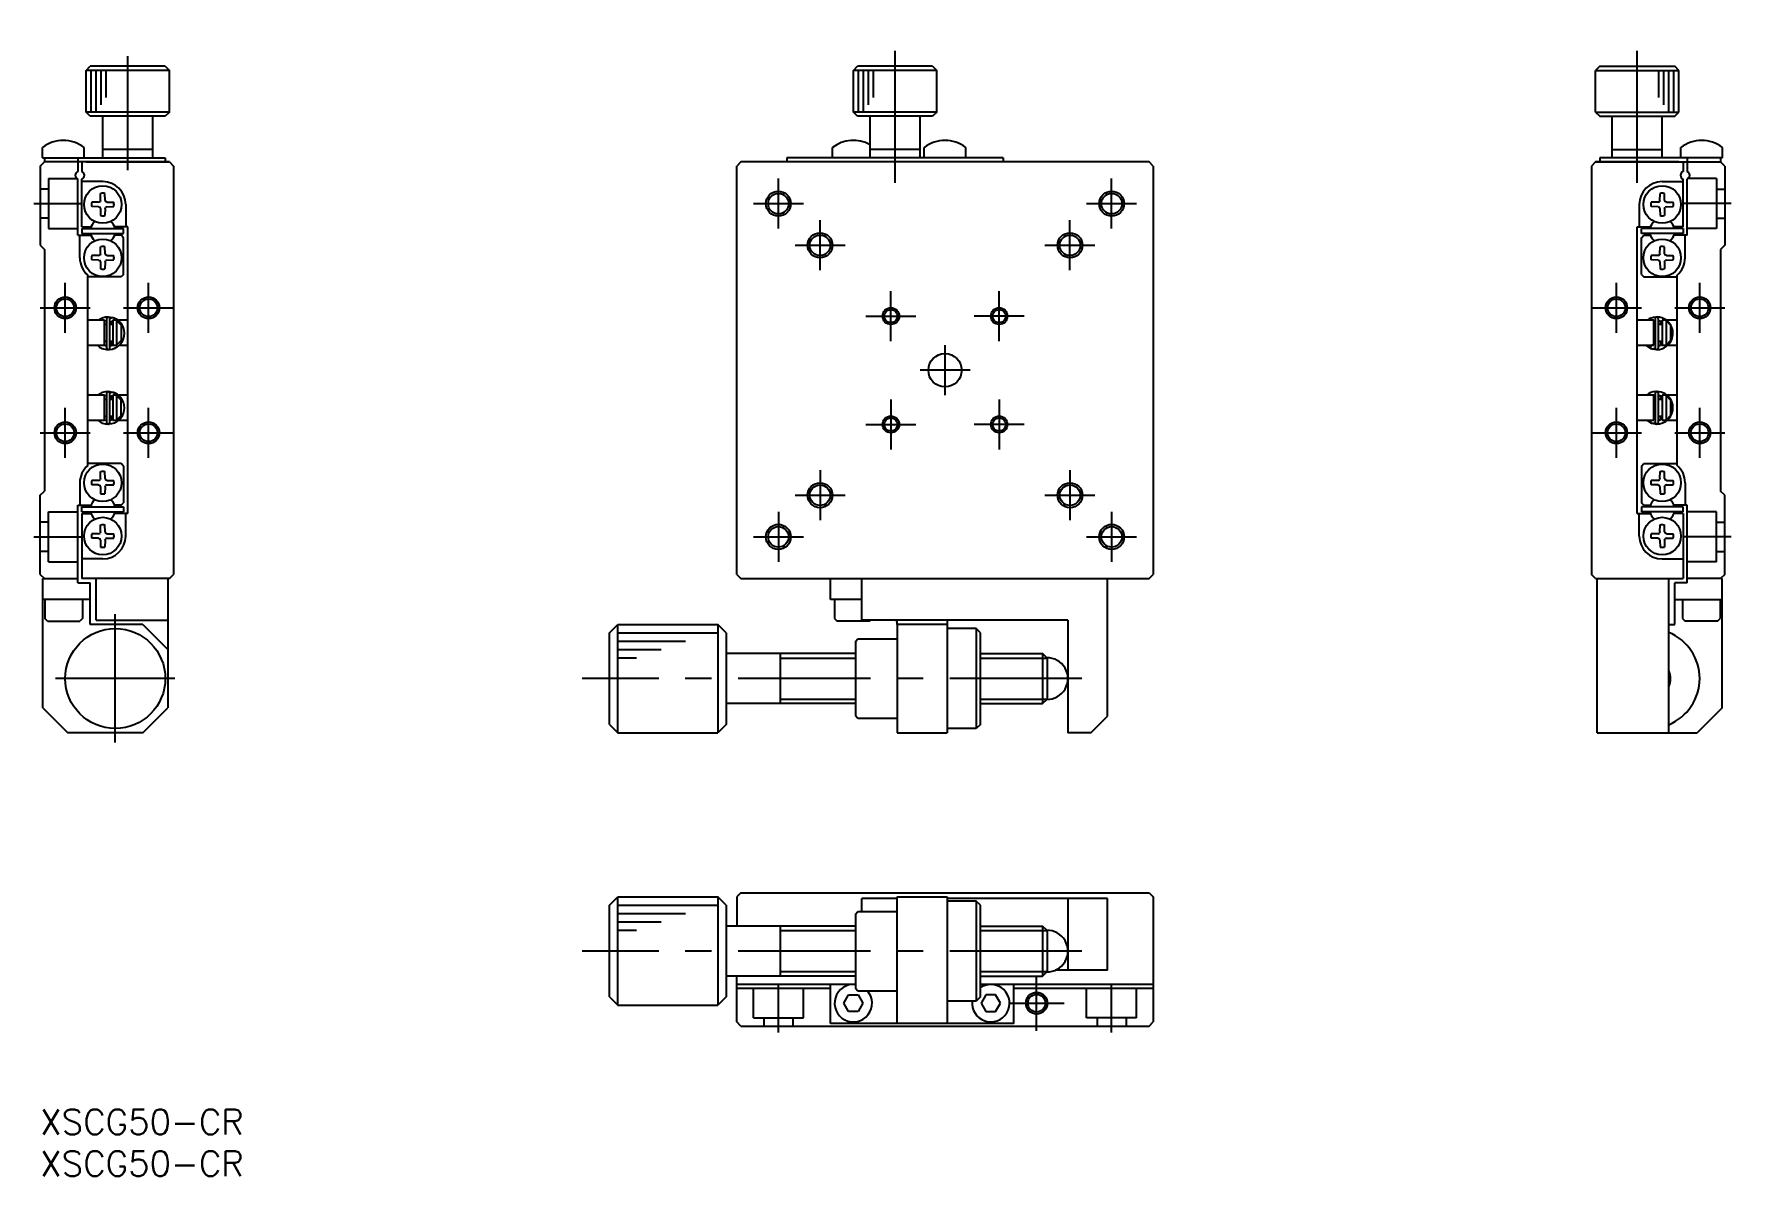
# Model space of a CAD drawing. Extents: x -1 to 203, y -8 to 251.
# Drawn here: x -0.8 to 202.9, y -8 to 129.1 of the extents above; entities that cross this region are included whole.
import ezdxf

# ---------------------------------------------------------------- set-up
doc = ezdxf.new("R2010")
doc.units = 0
doc.header["$LTSCALE"] = 0.5
doc.linetypes.add('CENTER', pattern=[50.8, 31.75, -6.35, 6.35, -6.35])
doc.linetypes.add('DASHED', pattern=[19.05, 12.7, -6.35])
for name, color, linetype in [('MSM_CENTER', 1, 'CENTER'), ('MSM_CONTINUOUS', 7, 'CONTINUOUS'), ('MSM_DASHED', 4, 'DASHED'), ('MSM_NARROW', 5, 'CONTINUOUS'), ('MSM_PART_NUMBER', 7, 'CONTINUOUS')]:
    doc.layers.add(name, color=color, linetype=linetype)
doc.styles.get("Standard").update_dxf_attribs({"font": 'txt.shx', "height": 3, "bigfont": 'bigfont.shx'})

# ---------------------------------------------------------------- blocks, each defined once
blk = doc.blocks.new('*U2')
at = {"layer": 'MSM_PART_NUMBER'}
blk.add_text('XSCG50-CR', height=3, dxfattribs=at).set_placement((0, -3))
blk = doc.blocks.new('*U3')
at = {"layer": 'MSM_PART_NUMBER'}
blk.add_text('XSCG50-CR', height=3, dxfattribs=at).set_placement((0, -8))

msp = doc.modelspace()

# ---------------------------------------------------------------- linework, layer by layer
at = {"layer": 'MSM_CENTER'}
for p, q in [((102.59, 111.2), (102.59, 129.09)), ((191.67, 111.2), (191.67, 129.09)), ((10.5, 112.75), (10.5, 126.44)), ((88.59, 105.72), (88.59, 111.72)), ((128.59, 105.72), (128.59, 111.72)), ((-0.76, 108.72), (4.98, 108.72)), ((85.59, 108.72), (91.59, 108.72)), ((125.59, 108.72), (131.59, 108.72)), ((202.94, 108.72), (197.19, 108.72)), ((93.59, 100.72), (93.59, 106.72)), ((123.59, 100.72), (123.59, 106.72)), ((90.59, 103.72), (96.59, 103.72)), ((120.59, 103.72), (126.59, 103.72)), ((3, 93.22), (3, 99.22)), ((13, 93.22), (13, 99.22)), ((102.09, 92.22), (102.09, 98.22)), ((115.09, 92.22), (115.09, 98.22)), ((189.17, 93.22), (189.17, 99.22)), ((199.17, 93.22), (199.17, 99.22)), ((0, 96.22), (6, 96.22)), ((10, 96.22), (16, 96.22)), ((186.17, 96.22), (192.17, 96.22)), ((196.17, 96.22), (202.17, 96.22)), ((99.09, 95.22), (105.09, 95.22)), ((118.09, 95.22), (112.09, 95.22)), ((108.59, 85.72), (108.59, 91.72)), ((111.59, 88.72), (105.59, 88.72)), ((3, 78.22), (3, 84.22)), ((13, 78.22), (13, 84.22)), ((102.09, 85.22), (102.09, 79.22)), ((115.09, 85.22), (115.09, 79.22)), ((189.17, 78.22), (189.17, 84.22)), ((199.17, 78.22), (199.17, 84.22)), ((99.09, 82.22), (105.09, 82.22)), ((118.09, 82.22), (112.09, 82.22)), ((0, 81.22), (6, 81.22)), ((10, 81.22), (16, 81.22)), ((186.17, 81.22), (192.17, 81.22)), ((196.17, 81.22), (202.17, 81.22)), ((93.59, 76.72), (93.59, 70.72)), ((123.59, 76.72), (123.59, 70.72)), ((90.59, 73.72), (96.59, 73.72)), ((120.59, 73.72), (126.59, 73.72)), ((88.59, 71.72), (88.59, 65.72)), ((128.59, 71.72), (128.59, 65.72)), ((-0.76, 68.72), (4.98, 68.72)), ((85.59, 68.72), (91.59, 68.72)), ((125.59, 68.72), (131.59, 68.72)), ((202.94, 68.72), (197.19, 68.72)), ((9, 44.03), (9, 59.45)), ((16.14, 51.72), (1.82, 51.72)), ((125.03, 51.72), (65.03, 51.72)), ((125.03, 19), (65.03, 19)), ((88.59, 9.24), (88.59, 14.98)), ((119.59, 9.45), (119.59, 16.05)), ((128.59, 9.24), (128.59, 14.98)), ((116.29, 12.75), (122.89, 12.75))]:
    msp.add_line(p, q, dxfattribs=at)
at = {"layer": 'MSM_CONTINUOUS'}
for p, q in [((5.5, 124.72), (6, 125.22)), ((15.5, 124.72), (5.5, 124.72)), ((5.5, 119.72), (5.5, 124.72)), ((15, 125.22), (6, 125.22)), ((15, 125.22), (15.5, 124.72)), ((15.5, 119.72), (15.5, 124.72)), ((97.59, 124.72), (98.09, 125.22)), ((107.59, 124.72), (97.59, 124.72)), ((97.59, 119.72), (97.59, 124.72)), ((107.09, 125.22), (98.09, 125.22)), ((107.09, 125.22), (107.59, 124.72)), ((107.59, 119.72), (107.59, 124.72)), ((187.17, 125.22), (186.67, 124.72)), ((186.67, 124.72), (196.67, 124.72)), ((186.67, 119.72), (186.67, 124.72)), ((187.17, 125.22), (196.17, 125.22)), ((196.67, 124.72), (196.17, 125.22)), ((196.67, 119.72), (196.67, 124.72)), ((15.5, 119.72), (5.5, 119.72)), ((6, 119.22), (5.5, 119.72)), ((15, 119.22), (6, 119.22)), ((7.5, 114.22), (7.5, 119.22)), ((13.5, 114.22), (13.5, 119.22)), ((15.5, 119.72), (15, 119.22)), ((107.59, 119.72), (97.59, 119.72)), ((98.09, 119.22), (97.59, 119.72)), ((107.09, 119.22), (98.09, 119.22)), ((99.59, 114.22), (99.59, 119.22)), ((105.59, 114.22), (105.59, 119.22)), ((107.59, 119.72), (107.09, 119.22)), ((186.67, 119.72), (196.67, 119.72)), ((186.67, 119.72), (187.17, 119.22)), ((187.17, 119.22), (196.17, 119.22)), ((188.67, 114.22), (188.67, 119.22)), ((194.67, 114.22), (194.67, 119.22)), ((196.17, 119.22), (196.67, 119.72)), ((0.25, 114.22), (0.25, 115.45)), ((0.25, 114.22), (15, 114.22)), ((0.5, 114.22), (0.5, 113.72)), ((4.5, 114.22), (4.5, 112.58)), ((5.25, 114.22), (5.25, 115.45)), ((13.5, 115.22), (7.5, 115.22)), ((15, 114.22), (15, 113.72)), ((115.59, 114.22), (89.59, 114.22)), ((89.59, 114.22), (89.59, 113.72)), ((95.09, 114.22), (95.09, 115.45)), ((105.59, 115.22), (99.59, 115.22)), ((106.09, 114.22), (106.09, 115.45)), ((111.09, 114.22), (111.09, 115.45)), ((115.59, 114.22), (115.59, 113.72)), ((201.92, 114.22), (187.17, 114.22)), ((187.17, 114.22), (187.17, 113.72)), ((188.67, 115.22), (194.67, 115.22)), ((196.92, 114.22), (196.92, 115.45)), ((197.67, 114.22), (197.67, 112.58)), ((201.67, 114.22), (201.67, 113.72)), ((201.92, 114.22), (201.92, 115.45)), ((0, 113.22), (0.5, 113.72)), ((0, 113.22), (0, 103.72)), ((4.5, 113.72), (0.5, 113.72)), ((15.5, 113.72), (4.5, 113.72)), ((5, 113.72), (5, 112.58)), ((5.5, 113.72), (15.5, 113.72)), ((15.5, 113.72), (16, 113.22)), ((16, 113.22), (16, 64.22)), ((84.09, 113.72), (83.59, 113.22)), ((83.59, 64.22), (83.59, 113.22)), ((133.09, 113.72), (84.09, 113.72)), ((133.59, 113.22), (133.09, 113.72)), ((133.59, 113.22), (133.59, 64.22)), ((186.67, 113.72), (186.17, 113.22)), ((186.17, 113.22), (186.17, 64.22)), ((186.67, 113.72), (197.67, 113.72)), ((196.67, 113.72), (186.67, 113.72)), ((197.17, 113.72), (197.17, 112.58)), ((197.67, 113.72), (201.67, 113.72)), ((202.17, 113.22), (201.67, 113.72)), ((202.17, 113.22), (202.17, 103.72)), ((4.5, 104.92), (4.5, 111.66)), ((5, 105.92), (5, 111.66)), ((7.5, 111.37), (5, 111.37)), ((194.67, 111.37), (197.17, 111.37)), ((197.17, 105.92), (197.17, 111.66)), ((197.67, 104.92), (197.67, 111.66)), ((7, 108.9), (6.18, 108.88)), ((7, 108.35), (6.18, 108.36)), ((7, 108.9), (7.17, 108.97)), ((7, 108.35), (7.17, 108.28)), ((7.23, 109.11), (7.17, 108.97)), ((7.23, 108.14), (7.17, 108.28)), ((7.23, 109.11), (7.24, 109.95)), ((7.23, 108.14), (7.24, 107.3)), ((7.77, 109.11), (7.76, 109.95)), ((7.77, 108.14), (7.76, 107.3)), ((7.77, 109.11), (7.83, 108.97)), ((7.77, 108.14), (7.83, 108.28)), ((8, 108.9), (7.83, 108.97)), ((8, 108.35), (7.83, 108.28)), ((8, 108.9), (8.82, 108.88)), ((8, 108.35), (8.82, 108.36)), ((10.25, 108.62), (10.25, 105.92)), ((191.92, 108.62), (191.92, 105.92)), ((194.18, 108.9), (193.35, 108.88)), ((194.18, 108.35), (193.35, 108.36)), ((194.18, 108.9), (194.34, 108.97)), ((194.18, 108.35), (194.34, 108.28)), ((194.4, 109.11), (194.34, 108.97)), ((194.4, 108.14), (194.34, 108.28)), ((194.4, 109.11), (194.41, 109.95)), ((194.4, 108.14), (194.41, 107.3)), ((194.95, 109.11), (194.93, 109.95)), ((194.95, 108.14), (194.93, 107.3)), ((194.95, 109.11), (195.01, 108.97)), ((194.95, 108.14), (195.01, 108.28)), ((195.17, 108.9), (195.01, 108.97)), ((195.17, 108.35), (195.01, 108.28)), ((195.17, 108.9), (196, 108.88)), ((195.17, 108.35), (196, 108.36)), ((5, 105.92), (6.09, 105.92)), ((10.5, 105.92), (8.91, 105.92)), ((10.5, 71.52), (10.5, 105.92)), ((191.67, 71.52), (191.67, 105.92)), ((191.67, 105.92), (193.26, 105.92)), ((197.17, 105.92), (196.09, 105.92)), ((4.5, 104.92), (6.09, 104.92)), ((4.75, 102.22), (4.75, 104.92)), ((5, 105.72), (10, 105.72)), ((5, 105.72), (5, 105.12)), ((5, 105.12), (10, 105.12)), ((9.7, 104.92), (8.91, 104.92)), ((10, 104.62), (9.7, 104.92)), ((10, 105.12), (10, 105.72)), ((10, 100.22), (10, 104.62)), ((197.17, 105.72), (192.17, 105.72)), ((192.17, 105.12), (192.17, 105.72)), ((197.17, 105.12), (192.17, 105.12)), ((192.17, 104.62), (192.47, 104.92)), ((192.17, 100.22), (192.17, 104.62)), ((192.47, 104.92), (193.26, 104.92)), ((197.67, 104.92), (196.09, 104.92)), ((197.17, 105.72), (197.17, 105.12)), ((197.42, 102.22), (197.42, 104.92)), ((0, 103.72), (0.5, 103.22)), ((0.5, 103.22), (0.5, 74.22)), ((7, 102.5), (6.18, 102.48)), ((7, 101.95), (6.18, 101.96)), ((7, 102.5), (7.17, 102.57)), ((7, 101.95), (7.17, 101.88)), ((7.23, 102.71), (7.17, 102.57)), ((7.23, 101.74), (7.17, 101.88)), ((7.23, 102.71), (7.24, 103.55)), ((7.77, 102.71), (7.76, 103.55)), ((7.77, 102.71), (7.83, 102.57)), ((7.77, 101.74), (7.83, 101.88)), ((8, 102.5), (7.83, 102.57)), ((8, 101.95), (7.83, 101.88)), ((8, 102.5), (8.82, 102.48)), ((8, 101.95), (8.82, 101.96)), ((194.18, 102.5), (193.35, 102.48)), ((194.18, 101.95), (193.35, 101.96)), ((194.18, 102.5), (194.34, 102.57)), ((194.18, 101.95), (194.34, 101.88)), ((194.4, 102.71), (194.34, 102.57)), ((194.4, 101.74), (194.34, 101.88)), ((194.4, 102.71), (194.41, 103.55)), ((194.95, 102.71), (194.93, 103.55)), ((194.95, 102.71), (195.01, 102.57)), ((194.95, 101.74), (195.01, 101.88)), ((195.17, 102.5), (195.01, 102.57)), ((195.17, 101.95), (195.01, 101.88)), ((195.17, 102.5), (196, 102.48)), ((195.17, 101.95), (196, 101.96)), ((202.17, 103.72), (201.67, 103.22)), ((201.67, 103.22), (201.67, 74.22)), ((5.7, 77.3), (5.7, 100.14)), ((9.7, 99.92), (5.7, 99.92)), ((7.23, 101.74), (7.24, 100.9)), ((7.77, 101.74), (7.76, 100.9)), ((10, 100.22), (9.7, 99.92)), ((192.17, 100.22), (192.47, 99.92)), ((192.47, 99.92), (196.47, 99.92)), ((194.4, 101.74), (194.41, 100.9)), ((194.95, 101.74), (194.93, 100.9)), ((196.47, 77.3), (196.47, 100.14)), ((7.7, 94.72), (5.7, 94.72)), ((7.7, 91.72), (7.7, 94.72)), ((7.7, 94.64), (7.96, 94.7)), ((7.96, 94.22), (7.7, 94.22)), ((7.96, 94.91), (7.96, 91.41)), ((8.88, 94.97), (8.19, 95.11)), ((8.39, 94.95), (8.36, 94.94)), ((8.36, 94.94), (8.36, 94.94)), ((8.36, 91.41), (8.36, 94.91)), ((8.36, 94.33), (8.37, 94.35)), ((8.36, 94.32), (8.36, 94.33)), ((8.36, 94.31), (8.36, 94.32)), ((8.7, 94.22), (8.36, 94.22)), ((8.37, 94.38), (8.38, 94.39)), ((8.37, 94.36), (8.37, 94.38)), ((8.37, 94.35), (8.37, 94.36)), ((8.38, 94.41), (8.39, 94.42)), ((8.38, 94.39), (8.38, 94.41)), ((8.43, 94.97), (8.39, 94.95)), ((8.39, 94.43), (8.4, 94.45)), ((8.39, 94.42), (8.39, 94.43)), ((8.4, 94.46), (8.41, 94.47)), ((8.4, 94.45), (8.4, 94.46)), ((8.41, 94.47), (8.42, 94.48)), ((8.42, 94.48), (8.43, 94.5)), ((8.46, 94.98), (8.43, 94.97)), ((8.43, 94.5), (8.44, 94.51)), ((8.44, 94.51), (8.45, 94.52)), ((8.45, 94.52), (8.46, 94.53)), ((8.49, 94.99), (8.46, 94.98)), ((8.46, 94.53), (8.47, 94.54)), ((8.47, 94.54), (8.48, 94.55)), ((8.48, 94.55), (8.5, 94.56)), ((8.53, 94.99), (8.49, 94.99)), ((8.5, 94.56), (8.5, 94.22)), ((8.5, 94.56), (8.51, 94.56)), ((8.51, 94.56), (8.52, 94.57)), ((8.52, 94.57), (8.53, 94.58)), ((8.56, 95), (8.53, 94.99)), ((8.53, 94.58), (8.55, 94.58)), ((8.55, 94.58), (8.56, 94.59)), ((8.59, 95), (8.56, 95)), ((8.56, 94.59), (8.58, 94.59)), ((8.58, 94.59), (8.59, 94.6)), ((8.63, 95), (8.59, 95)), ((8.59, 94.6), (8.6, 94.6)), ((8.6, 94.6), (8.62, 94.6)), ((8.62, 94.6), (8.63, 94.6)), ((8.66, 95.01), (8.63, 95)), ((8.63, 94.6), (8.65, 94.61)), ((8.65, 94.61), (8.66, 94.61)), ((8.7, 95), (8.66, 95.01)), ((8.66, 94.61), (8.68, 94.6)), ((8.68, 94.6), (8.69, 94.6)), ((8.69, 94.6), (8.7, 94.6)), ((8.73, 95), (8.7, 95)), ((8.7, 94.72), (8.7, 91.72)), ((9.2, 94.72), (8.7, 94.72)), ((8.77, 95), (8.73, 95)), ((8.8, 94.99), (8.77, 95)), ((8.83, 94.98), (8.8, 94.99)), ((8.87, 94.97), (8.83, 94.98)), ((8.86, 94.72), (8.87, 94.74)), ((8.9, 94.96), (8.87, 94.97)), ((8.94, 94.95), (8.87, 94.72)), ((8.87, 94.75), (8.88, 94.77)), ((8.87, 94.74), (8.87, 94.75)), ((8.88, 94.77), (8.89, 94.78)), ((8.89, 94.79), (8.9, 94.81)), ((8.89, 94.78), (8.89, 94.79)), ((8.93, 94.95), (8.9, 94.96)), ((8.9, 94.82), (8.91, 94.83)), ((8.9, 94.81), (8.9, 94.82)), ((8.91, 94.86), (8.92, 94.87)), ((8.91, 94.85), (8.91, 94.86)), ((8.91, 94.83), (8.91, 94.85)), ((8.92, 94.88), (8.93, 94.89)), ((8.92, 94.87), (8.92, 94.88)), ((8.93, 94.94), (8.93, 94.95)), ((8.93, 94.95), (8.93, 94.95)), ((8.93, 94.93), (8.93, 94.94)), ((8.93, 94.94), (8.93, 94.94)), ((8.93, 94.92), (8.93, 94.93)), ((8.93, 94.93), (8.93, 94.93)), ((8.93, 94.91), (8.93, 94.92)), ((8.93, 94.9), (8.93, 94.91)), ((8.93, 94.89), (8.93, 94.9)), ((9.2, 91.72), (9.2, 94.72)), ((9.2, 94.67), (9.7, 94.14)), ((10.5, 94.72), (9.32, 94.72)), ((9.32, 94.72), (9.32, 94.72)), ((9.32, 94.72), (9.32, 94.72)), ((9.7, 94.14), (9.7, 92.31)), ((193.67, 94.72), (191.67, 94.72)), ((193.25, 94.95), (193.19, 94.93)), ((193.29, 94.97), (193.24, 94.95)), ((193.24, 94.95), (193.25, 94.95)), ((193.25, 94.95), (193.25, 94.95)), ((193.25, 94.95), (193.25, 94.95)), ((193.3, 94.97), (193.29, 94.97)), ((193.29, 94.97), (193.29, 94.97)), ((193.29, 94.97), (193.29, 94.97)), ((193.3, 94.97), (193.3, 94.97)), ((193.3, 94.97), (193.3, 94.97)), ((193.3, 94.97), (193.3, 94.97)), ((193.3, 94.97), (193.3, 94.97)), ((193.3, 94.97), (193.3, 94.97)), ((193.67, 91.72), (193.67, 94.72)), ((193.67, 94.67), (193.81, 94.7)), ((193.67, 94.56), (193.81, 94.31)), ((193.81, 94.22), (193.67, 94.22)), ((193.81, 94.91), (193.81, 91.41)), ((193.99, 95.11), (193.89, 95.1)), ((194.21, 91.41), (194.21, 94.91)), ((194.21, 94.69), (194.67, 94.56)), ((194.67, 94.22), (194.21, 94.22)), ((194.47, 94.64), (194.47, 94.22)), ((194.67, 94.72), (194.67, 91.72)), ((196.47, 94.72), (194.67, 94.72)), ((195.17, 91.72), (195.17, 94.72)), ((195.69, 94.15), (195.17, 94.72)), ((195.17, 94.67), (195.67, 94.14)), ((195.67, 94.14), (195.67, 92.31)), ((5.7, 91.72), (7.7, 91.72)), ((7.67, 91.69), (7.57, 91.72)), ((7.96, 91.62), (7.67, 91.69)), ((7.7, 92.22), (7.96, 92.22)), ((8.36, 92.22), (8.7, 92.22)), ((8.36, 92), (8.36, 92.01)), ((8.36, 91.99), (8.36, 92)), ((8.37, 91.97), (8.36, 91.99)), ((8.7, 91.7), (8.36, 91.62)), ((8.37, 91.96), (8.37, 91.97)), ((8.37, 91.94), (8.37, 91.96)), ((8.37, 91.93), (8.37, 91.94)), ((8.38, 91.91), (8.37, 91.93)), ((8.38, 91.9), (8.38, 91.91)), ((8.39, 91.89), (8.38, 91.9)), ((8.39, 91.87), (8.39, 91.89)), ((8.4, 91.86), (8.39, 91.87)), ((8.41, 91.85), (8.4, 91.86)), ((8.42, 91.84), (8.41, 91.85)), ((8.43, 91.82), (8.42, 91.84)), ((8.44, 91.81), (8.43, 91.82)), ((8.44, 91.8), (8.44, 91.81)), ((8.46, 91.79), (8.44, 91.8)), ((8.47, 91.78), (8.46, 91.79)), ((8.48, 91.77), (8.47, 91.78)), ((8.49, 91.76), (8.48, 91.77)), ((8.5, 91.75), (8.49, 91.76)), ((8.5, 92.22), (8.5, 91.76)), ((8.51, 91.75), (8.5, 91.75)), ((8.53, 91.74), (8.51, 91.75)), ((8.54, 91.73), (8.53, 91.74)), ((8.56, 91.73), (8.54, 91.73)), ((8.57, 91.72), (8.56, 91.73)), ((8.57, 91.72), (9.2, 91.72)), ((8.58, 91.72), (8.57, 91.72)), ((8.6, 91.71), (8.58, 91.72)), ((8.61, 91.71), (8.6, 91.71)), ((8.63, 91.71), (8.61, 91.71)), ((8.64, 91.71), (8.63, 91.71)), ((8.66, 91.71), (8.64, 91.71)), ((8.67, 91.71), (8.66, 91.71)), ((8.69, 91.71), (8.67, 91.71)), ((8.7, 91.71), (8.69, 91.71)), ((8.75, 91.72), (8.7, 91.7)), ((8.75, 91.72), (8.7, 91.71)), ((9.7, 92.31), (9.2, 91.78)), ((9.48, 91.72), (10.5, 91.72)), ((191.67, 91.72), (193.67, 91.72)), ((192.69, 91.72), (193.25, 91.37)), ((193.24, 91.37), (193.38, 91.72)), ((193.35, 91.67), (193.36, 91.68)), ((193.35, 91.66), (193.35, 91.67)), ((193.36, 91.69), (193.37, 91.7)), ((193.36, 91.68), (193.36, 91.69)), ((193.37, 91.7), (193.37, 91.71)), ((193.37, 91.71), (193.38, 91.71)), ((193.38, 91.71), (193.38, 91.72)), ((193.38, 91.72), (193.39, 91.72)), ((193.61, 91.72), (193.43, 91.72)), ((193.67, 92.22), (193.81, 92.22)), ((193.81, 92.01), (193.67, 91.76)), ((194.21, 92.22), (194.67, 92.22)), ((194.67, 91.76), (194.21, 91.62)), ((194.47, 92.22), (194.47, 91.72)), ((194.47, 91.72), (194.6, 91.72)), ((194.67, 91.72), (195.17, 91.72)), ((195.67, 92.31), (195.17, 91.78)), ((195.33, 91.72), (195.33, 91.72)), ((195.33, 91.72), (195.33, 91.72)), ((195.33, 91.72), (196.47, 91.72)), ((8.18, 91.21), (8.29, 91.21)), ((8.88, 91.34), (8.93, 91.36)), ((8.93, 91.37), (8.98, 91.39)), ((8.94, 91.37), (8.94, 91.37)), ((193.24, 91.4), (193.25, 91.41)), ((193.24, 91.39), (193.24, 91.4)), ((193.24, 91.38), (193.24, 91.39)), ((193.24, 91.37), (193.24, 91.38)), ((193.24, 91.38), (193.24, 91.38)), ((193.24, 91.36), (193.24, 91.37)), ((193.24, 91.37), (193.24, 91.37)), ((193.24, 91.37), (193.24, 91.37)), ((193.24, 91.36), (193.28, 91.35)), ((193.25, 91.36), (193.24, 91.36)), ((193.25, 91.43), (193.26, 91.44)), ((193.25, 91.42), (193.25, 91.43)), ((193.25, 91.41), (193.25, 91.42)), ((193.26, 91.46), (193.27, 91.48)), ((193.26, 91.45), (193.26, 91.46)), ((193.26, 91.44), (193.26, 91.45)), ((193.27, 91.49), (193.28, 91.51)), ((193.27, 91.48), (193.27, 91.49)), ((193.28, 91.52), (193.29, 91.53)), ((193.28, 91.51), (193.28, 91.52)), ((193.28, 91.35), (193.31, 91.34)), ((193.29, 91.53), (193.3, 91.55)), ((193.3, 91.56), (193.31, 91.58)), ((193.3, 91.55), (193.3, 91.56)), ((193.3, 91.34), (193.98, 91.21)), ((193.31, 91.59), (193.32, 91.61)), ((193.31, 91.58), (193.31, 91.59)), ((193.31, 91.34), (193.34, 91.33)), ((193.32, 91.61), (193.33, 91.62)), ((193.33, 91.63), (193.34, 91.64)), ((193.33, 91.62), (193.33, 91.63)), ((193.34, 91.64), (193.35, 91.66)), ((193.34, 91.33), (193.37, 91.32)), ((193.37, 91.32), (193.41, 91.32)), ((193.41, 91.32), (193.44, 91.31)), ((193.44, 91.31), (193.48, 91.31)), ((193.48, 91.31), (193.51, 91.31)), ((193.51, 91.31), (193.55, 91.31)), ((193.55, 91.31), (193.58, 91.31)), ((193.58, 91.31), (193.61, 91.32)), ((193.61, 91.32), (193.65, 91.32)), ((193.65, 91.32), (193.68, 91.33)), ((193.68, 91.33), (193.72, 91.34)), ((193.72, 91.34), (193.75, 91.35)), ((193.75, 91.35), (193.78, 91.36)), ((193.78, 91.36), (193.81, 91.38)), ((193.81, 91.38), (193.81, 91.38)), ((7.7, 85.72), (5.7, 85.72)), ((7.7, 85.7), (7.95, 85.75)), ((7.7, 82.72), (7.7, 85.72)), ((7.95, 85.97), (7.95, 82.47)), ((8.87, 86.03), (8.18, 86.16)), ((8.38, 86.01), (8.35, 86)), ((8.35, 86), (8.35, 86)), ((8.35, 82.47), (8.35, 85.97)), ((8.42, 86.02), (8.38, 86.01)), ((8.41, 85.54), (8.42, 85.55)), ((8.45, 86.03), (8.42, 86.02)), ((8.42, 85.55), (8.43, 85.57)), ((8.43, 85.57), (8.44, 85.58)), ((8.44, 85.58), (8.45, 85.59)), ((8.48, 86.04), (8.45, 86.03)), ((8.45, 85.59), (8.46, 85.6)), ((8.46, 85.6), (8.47, 85.61)), ((8.47, 85.61), (8.48, 85.61)), ((8.52, 86.05), (8.48, 86.04)), ((8.48, 85.61), (8.5, 85.62)), ((8.5, 85.62), (8.51, 85.63)), ((8.5, 85.62), (8.5, 85.22)), ((8.51, 85.63), (8.52, 85.64)), ((8.55, 86.06), (8.52, 86.05)), ((8.52, 85.64), (8.54, 85.64)), ((8.54, 85.64), (8.55, 85.65)), ((8.58, 86.06), (8.55, 86.06)), ((8.55, 85.65), (8.56, 85.65)), ((8.56, 85.65), (8.58, 85.66)), ((8.62, 86.06), (8.58, 86.06)), ((8.58, 85.66), (8.59, 85.66)), ((8.59, 85.66), (8.61, 85.66)), ((8.61, 85.66), (8.62, 85.66)), ((8.65, 86.06), (8.62, 86.06)), ((8.62, 85.66), (8.64, 85.66)), ((8.64, 85.66), (8.65, 85.66)), ((8.69, 86.06), (8.65, 86.06)), ((8.65, 85.66), (8.67, 85.66)), ((8.67, 85.66), (8.68, 85.66)), ((8.68, 85.66), (8.7, 85.66)), ((8.72, 86.06), (8.69, 86.06)), ((8.7, 85.72), (8.7, 82.72)), ((9.2, 85.72), (8.7, 85.72)), ((8.7, 85.66), (8.7, 85.66)), ((8.76, 86.06), (8.72, 86.06)), ((8.79, 86.05), (8.76, 86.06)), ((8.82, 86.04), (8.79, 86.05)), ((8.86, 86.03), (8.82, 86.04)), ((8.82, 85.72), (8.83, 85.74)), ((8.86, 85.77), (8.83, 85.72)), ((8.83, 85.75), (8.84, 85.76)), ((8.83, 85.74), (8.83, 85.75)), ((8.84, 85.76), (8.85, 85.78)), ((8.85, 85.79), (8.86, 85.8)), ((8.85, 85.78), (8.85, 85.79)), ((8.89, 86.02), (8.86, 86.03)), ((8.93, 86), (8.86, 85.77)), ((8.86, 85.8), (8.87, 85.82)), ((8.87, 85.83), (8.88, 85.85)), ((8.87, 85.82), (8.87, 85.83)), ((8.88, 85.86), (8.89, 85.88)), ((8.88, 85.85), (8.88, 85.86)), ((8.92, 86.01), (8.89, 86.02)), ((8.89, 85.89), (8.9, 85.9)), ((8.89, 85.88), (8.89, 85.89)), ((8.9, 85.92), (8.91, 85.93)), ((8.9, 85.9), (8.9, 85.92)), ((8.91, 85.95), (8.92, 85.96)), ((8.91, 85.94), (8.91, 85.95)), ((8.91, 85.93), (8.91, 85.94)), ((8.92, 86), (8.92, 86.01)), ((8.92, 86), (8.92, 86)), ((8.92, 85.99), (8.92, 86)), ((8.92, 86), (8.92, 86)), ((8.92, 85.98), (8.92, 85.99)), ((8.92, 85.99), (8.92, 85.99)), ((8.92, 85.97), (8.92, 85.98)), ((8.92, 85.96), (8.92, 85.97)), ((9.2, 82.72), (9.2, 85.72)), ((9.2, 85.67), (9.7, 85.14)), ((10.5, 85.72), (9.39, 85.72)), ((193.67, 85.72), (191.67, 85.72)), ((193.26, 86.01), (193.2, 85.98)), ((193.3, 86.02), (193.26, 86.01)), ((193.26, 86.01), (193.26, 86.01)), ((193.26, 86.01), (193.26, 86.01)), ((193.26, 86.01), (193.26, 86.01)), ((193.31, 86.03), (193.3, 86.03)), ((193.3, 86.03), (193.3, 86.03)), ((193.3, 86.03), (193.3, 86.02)), ((193.31, 86.03), (193.31, 86.03)), ((193.31, 86.03), (193.31, 86.03)), ((193.31, 86.03), (193.31, 86.03)), ((193.31, 86.03), (193.31, 86.03)), ((193.31, 86.03), (193.31, 86.03)), ((193.66, 85.72), (193.67, 85.73)), ((193.67, 85.73), (193.82, 85.75)), ((193.67, 82.72), (193.67, 85.72)), ((193.67, 85.62), (193.82, 85.36)), ((193.82, 85.97), (193.82, 82.47)), ((194, 86.16), (193.9, 86.16)), ((194.22, 82.47), (194.22, 85.97)), ((194.22, 85.75), (194.67, 85.62)), ((194.47, 85.7), (194.47, 85.22)), ((194.67, 85.72), (194.67, 82.72)), ((195.17, 85.72), (194.67, 85.72)), ((195.17, 82.72), (195.17, 85.72)), ((195.17, 85.67), (195.67, 85.14)), ((196.47, 85.72), (195.26, 85.72)), ((195.26, 85.72), (195.26, 85.72)), ((195.26, 85.72), (195.26, 85.72)), ((7.95, 85.22), (7.7, 85.22)), ((8.35, 85.39), (8.36, 85.41)), ((8.35, 85.38), (8.35, 85.39)), ((8.35, 85.36), (8.35, 85.38)), ((8.7, 85.22), (8.35, 85.22)), ((8.36, 85.45), (8.37, 85.46)), ((8.36, 85.44), (8.36, 85.45)), ((8.36, 85.42), (8.36, 85.44)), ((8.36, 85.41), (8.36, 85.42)), ((8.37, 85.48), (8.38, 85.49)), ((8.37, 85.46), (8.37, 85.48)), ((8.38, 85.49), (8.39, 85.5)), ((8.39, 85.52), (8.4, 85.53)), ((8.39, 85.5), (8.39, 85.52)), ((8.4, 85.53), (8.41, 85.54)), ((9.7, 83.31), (9.7, 85.14)), ((193.82, 85.22), (193.67, 85.22)), ((194.67, 85.22), (194.22, 85.22)), ((195.67, 85.14), (195.67, 83.31)), ((5.7, 82.72), (7.7, 82.72)), ((7.7, 83.22), (7.95, 83.22)), ((7.95, 82.68), (7.7, 82.73)), ((8.17, 82.27), (8.27, 82.27)), ((8.35, 83.22), (8.7, 83.22)), ((8.35, 83.06), (8.35, 83.07)), ((8.35, 83.05), (8.35, 83.06)), ((8.35, 83.03), (8.35, 83.05)), ((8.36, 83.02), (8.35, 83.03)), ((8.7, 82.76), (8.35, 82.68)), ((8.36, 83), (8.36, 83.02)), ((8.36, 82.99), (8.36, 83)), ((8.37, 82.97), (8.36, 82.99)), ((8.37, 82.96), (8.37, 82.97)), ((8.38, 82.95), (8.37, 82.96)), ((8.38, 82.93), (8.38, 82.95)), ((8.39, 82.92), (8.38, 82.93)), ((8.4, 82.91), (8.39, 82.92)), ((8.41, 82.89), (8.4, 82.91)), ((8.42, 82.88), (8.41, 82.89)), ((8.42, 82.87), (8.42, 82.88)), ((8.43, 82.86), (8.42, 82.87)), ((8.44, 82.85), (8.43, 82.86)), ((8.46, 82.84), (8.44, 82.85)), ((8.47, 82.83), (8.46, 82.84)), ((8.48, 82.82), (8.47, 82.83)), ((8.49, 82.81), (8.48, 82.82)), ((8.5, 82.8), (8.49, 82.81)), ((8.5, 83.22), (8.5, 82.81)), ((8.52, 82.8), (8.5, 82.8)), ((8.53, 82.79), (8.52, 82.8)), ((8.54, 82.79), (8.53, 82.79)), ((8.56, 82.78), (8.54, 82.79)), ((8.57, 82.78), (8.56, 82.78)), ((8.59, 82.77), (8.57, 82.78)), ((8.6, 82.77), (8.59, 82.77)), ((8.62, 82.77), (8.6, 82.77)), ((8.63, 82.77), (8.62, 82.77)), ((8.65, 82.77), (8.63, 82.77)), ((8.66, 82.77), (8.65, 82.77)), ((8.68, 82.77), (8.66, 82.77)), ((8.69, 82.77), (8.68, 82.77)), ((8.7, 82.77), (8.69, 82.77)), ((8.7, 82.72), (9.2, 82.72)), ((8.87, 82.4), (8.92, 82.42)), ((8.92, 82.42), (8.97, 82.45)), ((8.92, 82.43), (8.93, 82.43)), ((9.7, 83.31), (9.2, 82.78)), ((9.4, 82.72), (9.41, 82.72)), ((9.41, 82.72), (9.41, 82.72)), ((9.41, 82.72), (10.5, 82.72)), ((191.67, 82.72), (193.67, 82.72)), ((192.77, 82.72), (193.26, 82.42)), ((193.25, 82.43), (193.35, 82.72)), ((193.25, 82.45), (193.26, 82.46)), ((193.25, 82.44), (193.25, 82.45)), ((193.25, 82.43), (193.25, 82.44)), ((193.25, 82.44), (193.25, 82.44)), ((193.25, 82.42), (193.25, 82.43)), ((193.25, 82.43), (193.25, 82.43)), ((193.25, 82.42), (194, 82.27)), ((193.26, 82.42), (193.25, 82.42)), ((193.25, 82.42), (193.25, 82.42)), ((193.26, 82.49), (193.27, 82.5)), ((193.26, 82.48), (193.26, 82.49)), ((193.26, 82.47), (193.26, 82.48)), ((193.26, 82.46), (193.26, 82.47)), ((193.26, 82.42), (193.29, 82.41)), ((193.27, 82.51), (193.28, 82.53)), ((193.27, 82.5), (193.27, 82.51)), ((193.28, 82.54), (193.29, 82.56)), ((193.28, 82.53), (193.28, 82.54)), ((193.29, 82.57), (193.3, 82.58)), ((193.29, 82.56), (193.29, 82.57)), ((193.29, 82.41), (193.32, 82.4)), ((193.3, 82.6), (193.31, 82.61)), ((193.3, 82.58), (193.3, 82.6)), ((193.31, 82.61), (193.32, 82.63)), ((193.32, 82.64), (193.33, 82.66)), ((193.32, 82.63), (193.32, 82.64)), ((193.32, 82.4), (193.35, 82.39)), ((193.33, 82.66), (193.34, 82.67)), ((193.34, 82.69), (193.35, 82.7)), ((193.34, 82.67), (193.34, 82.69)), ((193.35, 82.7), (193.36, 82.71)), ((193.35, 82.39), (193.39, 82.38)), ((193.36, 82.71), (193.36, 82.72)), ((193.39, 82.38), (193.42, 82.38)), ((193.42, 82.38), (193.45, 82.37)), ((193.45, 82.37), (193.49, 82.37)), ((193.49, 82.37), (193.52, 82.37)), ((193.52, 82.37), (193.56, 82.37)), ((193.56, 82.37), (193.59, 82.37)), ((193.59, 82.37), (193.63, 82.37)), ((193.63, 82.37), (193.66, 82.38)), ((193.66, 82.38), (193.69, 82.39)), ((193.67, 83.22), (193.82, 83.22)), ((193.82, 83.07), (193.67, 82.81)), ((193.69, 82.39), (193.73, 82.4)), ((193.73, 82.4), (193.76, 82.41)), ((193.76, 82.41), (193.79, 82.42)), ((193.79, 82.42), (193.82, 82.43)), ((193.82, 82.43), (193.83, 82.43)), ((194.22, 83.22), (194.67, 83.22)), ((194.67, 82.81), (194.22, 82.68)), ((194.47, 83.22), (194.47, 82.72)), ((194.67, 82.72), (195.17, 82.72)), ((195.67, 83.31), (195.17, 82.78)), ((195.28, 82.72), (195.28, 82.72)), ((195.28, 82.72), (196.47, 82.72)), ((9.7, 77.52), (5.7, 77.52)), ((10, 77.22), (9.7, 77.52)), ((192.17, 77.22), (192.47, 77.52)), ((192.47, 77.52), (196.47, 77.52)), ((7, 75.5), (6.18, 75.48)), ((7, 75.5), (7.17, 75.57)), ((7.23, 75.71), (7.17, 75.57)), ((7.23, 75.71), (7.24, 76.55)), ((7.77, 75.71), (7.76, 76.55)), ((7.77, 75.71), (7.83, 75.57)), ((8, 75.5), (7.83, 75.57)), ((8, 75.5), (8.82, 75.48)), ((10, 77.22), (10, 72.82)), ((192.17, 77.22), (192.17, 72.82)), ((194.18, 75.5), (193.35, 75.48)), ((194.18, 75.5), (194.34, 75.57)), ((194.4, 75.71), (194.34, 75.57)), ((194.4, 75.71), (194.41, 76.55)), ((194.95, 75.71), (194.93, 76.55)), ((194.95, 75.71), (195.01, 75.57)), ((195.17, 75.5), (195.01, 75.57)), ((195.17, 75.5), (196, 75.48)), ((0, 73.72), (0.5, 74.22)), ((0, 64.22), (0, 73.72)), ((4.75, 75.22), (4.75, 72.52)), ((7, 74.95), (6.18, 74.96)), ((7, 74.95), (7.17, 74.88)), ((7.23, 74.74), (7.17, 74.88)), ((7.23, 74.74), (7.24, 73.9)), ((7.77, 74.74), (7.76, 73.9)), ((7.77, 74.74), (7.83, 74.88)), ((8, 74.95), (7.83, 74.88)), ((8, 74.95), (8.82, 74.96)), ((194.18, 74.95), (193.35, 74.96)), ((194.18, 74.95), (194.34, 74.88)), ((194.4, 74.74), (194.34, 74.88)), ((194.4, 74.74), (194.41, 73.9)), ((194.95, 74.74), (194.93, 73.9)), ((194.95, 74.74), (195.01, 74.88)), ((195.17, 74.95), (195.01, 74.88)), ((195.17, 74.95), (196, 74.96)), ((197.42, 75.22), (197.42, 72.52)), ((202.17, 73.72), (201.67, 74.22)), ((202.17, 64.22), (202.17, 73.72)), ((4.5, 63.72), (4.5, 72.52)), ((4.5, 72.52), (6.09, 72.52)), ((5, 72.32), (10, 72.32)), ((5, 71.72), (5, 72.32)), ((5, 71.72), (10, 71.72)), ((5, 71.52), (5, 63.72)), ((5, 71.52), (6.09, 71.52)), ((9.7, 72.52), (8.91, 72.52)), ((10.5, 71.52), (8.91, 71.52)), ((9.7, 72.52), (10, 72.82)), ((10, 72.32), (10, 71.72)), ((10.25, 68.82), (10.25, 71.52)), ((191.67, 71.52), (193.26, 71.52)), ((191.92, 68.82), (191.92, 71.52)), ((192.47, 72.52), (192.17, 72.82)), ((197.17, 72.32), (192.17, 72.32)), ((192.17, 72.32), (192.17, 71.72)), ((197.17, 71.72), (192.17, 71.72)), ((192.47, 72.52), (193.26, 72.52)), ((197.67, 72.52), (196.09, 72.52)), ((197.17, 71.52), (196.09, 71.52)), ((197.17, 71.72), (197.17, 72.32)), ((197.17, 71.52), (197.17, 63.72)), ((197.67, 63.22), (197.67, 72.52)), ((7.23, 69.31), (7.17, 69.17)), ((7.23, 69.31), (7.24, 70.15)), ((7.77, 69.31), (7.76, 70.15)), ((7.77, 69.31), (7.83, 69.17)), ((194.4, 69.31), (194.34, 69.17)), ((194.4, 69.31), (194.41, 70.15)), ((194.95, 69.31), (194.93, 70.15)), ((194.95, 69.31), (195.01, 69.17)), ((7, 69.1), (6.18, 69.08)), ((7, 68.55), (6.18, 68.56)), ((7, 69.1), (7.17, 69.17)), ((7, 68.55), (7.17, 68.48)), ((7.23, 68.34), (7.17, 68.48)), ((7.23, 68.34), (7.24, 67.5)), ((7.77, 68.34), (7.76, 67.5)), ((7.77, 68.34), (7.83, 68.48)), ((8, 69.1), (7.83, 69.17)), ((8, 68.55), (7.83, 68.48)), ((8, 69.1), (8.82, 69.08)), ((8, 68.55), (8.82, 68.56)), ((194.18, 69.1), (193.35, 69.08)), ((194.18, 68.55), (193.35, 68.56)), ((194.18, 69.1), (194.34, 69.17)), ((194.18, 68.55), (194.34, 68.48)), ((194.4, 68.34), (194.34, 68.48)), ((194.4, 68.34), (194.41, 67.5)), ((194.95, 68.34), (194.93, 67.5)), ((194.95, 68.34), (195.01, 68.48)), ((195.17, 69.1), (195.01, 69.17)), ((195.17, 68.55), (195.01, 68.48)), ((195.17, 69.1), (196, 69.08)), ((195.17, 68.55), (196, 68.56)), ((7.5, 66.07), (5, 66.07)), ((194.67, 66.07), (197.17, 66.07)), ((0, 64.22), (0.5, 63.72)), ((0.3, 48.22), (0.3, 63.72)), ((0.3, 63.72), (4.5, 63.72)), ((4.5, 63.22), (4.5, 63.72)), ((4.5, 63.22), (6, 63.22)), ((15.5, 63.72), (5, 63.72)), ((6, 58.22), (6, 63.22)), ((6.7, 58.72), (6.7, 63.72)), ((15.3, 63.72), (15.3, 48.22)), ((15.5, 63.72), (16, 64.22)), ((83.59, 64.22), (84.09, 63.72)), ((84.09, 63.72), (133.09, 63.72)), ((94.84, 61.22), (94.84, 63.72)), ((98.59, 58.72), (98.59, 63.72)), ((128.09, 47.22), (128.09, 63.72)), ((133.09, 63.72), (133.59, 64.22)), ((186.67, 63.72), (186.17, 64.22)), ((186.67, 63.72), (197.17, 63.72)), ((186.87, 45.22), (186.87, 63.72)), ((195.47, 45.22), (195.47, 63.72)), ((197.67, 63.22), (196.17, 63.22)), ((196.17, 58.22), (196.17, 63.22)), ((201.87, 63.72), (197.67, 63.72)), ((202.17, 64.22), (201.67, 63.72)), ((201.87, 48.22), (201.87, 63.72)), ((6, 61.22), (0.3, 61.22)), ((0.55, 61.22), (0.55, 58.92)), ((5.05, 61.22), (5.05, 58.92)), ((98.59, 61.22), (94.84, 61.22)), ((95.34, 61.22), (95.34, 58.92)), ((196.17, 61.22), (201.87, 61.22)), ((197.12, 61.22), (197.12, 58.92)), ((201.62, 61.22), (201.62, 58.92)), ((0.85, 58.62), (0.55, 58.92)), ((0.85, 58.62), (4.75, 58.62)), ((5.05, 58.92), (4.75, 58.62)), ((12.3, 58.22), (6, 58.22)), ((6.7, 58.72), (15.3, 58.72)), ((12.3, 58.22), (15.3, 55.22)), ((68.34, 57.22), (69.34, 58.22)), ((68.34, 46.22), (68.34, 57.22)), ((69.34, 58.22), (81.34, 58.22)), ((69.34, 45.22), (69.34, 58.22)), ((81.34, 58.22), (81.34, 45.22)), ((82.34, 57.22), (81.34, 58.22)), ((82.34, 57.22), (82.34, 46.22)), ((95.34, 58.92), (95.64, 58.62)), ((99.54, 58.62), (95.64, 58.62)), ((123.34, 58.72), (98.59, 58.72)), ((99.54, 58.62), (99.64, 58.72)), ((102.84, 58.22), (102.84, 45.22)), ((108.84, 58.22), (102.84, 58.22)), ((108.84, 58.22), (108.84, 45.22)), ((112.34, 57.72), (108.84, 57.72)), ((112.34, 57.72), (112.34, 45.72)), ((112.84, 57.22), (112.34, 57.72)), ((112.84, 46.22), (112.84, 57.22)), ((123.34, 58.72), (123.34, 45.22)), ((195.47, 58.22), (196.17, 58.22)), ((197.12, 58.92), (197.42, 58.62)), ((201.32, 58.62), (197.42, 58.62)), ((201.32, 58.62), (201.62, 58.92)), ((97.84, 56.17), (98.14, 56.47)), ((97.84, 56.17), (97.84, 47.27)), ((98.14, 56.47), (102.84, 56.47)), ((97.84, 54.72), (82.34, 54.72)), ((88.84, 48.72), (88.84, 54.72)), ((112.84, 54.72), (120.3, 54.72)), ((120.3, 54.72), (120.3, 48.72)), ((120.84, 54.18), (120.3, 54.72)), ((120.84, 54.18), (120.84, 49.26)), ((120.3, 48.72), (120.84, 49.26)), ((0.3, 48.22), (3.3, 45.22)), ((12.3, 45.22), (15.3, 48.22)), ((97.84, 48.72), (82.34, 48.72)), ((97.84, 47.27), (98.14, 46.97)), ((98.14, 46.97), (102.84, 46.97)), ((112.84, 48.72), (120.3, 48.72)), ((126.09, 45.22), (128.09, 47.22)), ((201.87, 48.22), (198.87, 45.22)), ((12.3, 45.22), (3.3, 45.22)), ((68.34, 46.22), (69.34, 45.22)), ((69.34, 45.22), (81.34, 45.22)), ((82.34, 46.22), (81.34, 45.22)), ((102.84, 45.22), (108.84, 45.22)), ((112.34, 45.72), (108.84, 45.72)), ((112.84, 46.22), (112.34, 45.72)), ((126.09, 45.22), (123.34, 45.22)), ((186.87, 45.22), (198.87, 45.22)), ((68.34, 24.5), (69.34, 25.5)), ((68.34, 13.5), (68.34, 24.5)), ((69.34, 25.5), (81.34, 25.5)), ((69.34, 12.5), (69.34, 25.5)), ((81.34, 25.5), (81.34, 12.5)), ((82.34, 24.5), (81.34, 25.5)), ((82.34, 24.5), (82.34, 13.5)), ((84.09, 26), (83.59, 25.5)), ((83.59, 25.5), (83.59, 22)), ((84.09, 26), (133.09, 26)), ((102.84, 25.3), (98.59, 25.3)), ((98.59, 23.75), (98.59, 25.3)), ((102.84, 10.3), (102.84, 25.5)), ((102.84, 25.5), (108.84, 25.5)), ((108.84, 25.5), (108.84, 10.3)), ((128.09, 25.3), (108.84, 25.3)), ((112.34, 25), (108.84, 25)), ((112.34, 25), (112.34, 13)), ((112.84, 24.5), (112.34, 25)), ((112.84, 13.5), (112.84, 24.5)), ((123.34, 25.3), (123.34, 16.7)), ((128.09, 16.7), (128.09, 25.3)), ((133.09, 26), (133.59, 25.5)), ((133.59, 25.5), (133.59, 10.5)), ((97.84, 23.45), (98.14, 23.75)), ((97.84, 23.45), (97.84, 14.55)), ((98.14, 23.75), (102.84, 23.75)), ((97.84, 22), (82.34, 22)), ((88.84, 16), (88.84, 22)), ((112.84, 22), (120.3, 22)), ((120.3, 22), (120.3, 16)), ((120.84, 21.46), (120.3, 22)), ((120.84, 21.46), (120.84, 16.54)), ((120.3, 16), (120.84, 16.54)), ((128.09, 16.7), (121.82, 16.7)), ((97.84, 16), (82.34, 16)), ((83.59, 10.5), (83.59, 16)), ((97.59, 15), (83.59, 15)), ((94.84, 14.5), (83.59, 14.5)), ((94.84, 10.3), (94.84, 15)), ((97.84, 14.55), (98.14, 14.25)), ((112.84, 16), (120.3, 16)), ((133.59, 15), (112.84, 15)), ((116.84, 10.3), (116.84, 15)), ((133.59, 14.5), (116.84, 14.5)), ((68.34, 13.5), (69.34, 12.5)), ((69.34, 12.5), (81.34, 12.5)), ((82.34, 13.5), (81.34, 12.5)), ((96.43, 12.75), (97.01, 13.75)), ((97.01, 11.75), (96.43, 12.75)), ((97.01, 13.75), (98.16, 13.75)), ((98.14, 14.25), (102.84, 14.25)), ((98.16, 13.75), (98.74, 12.75)), ((98.74, 12.75), (98.16, 11.75)), ((112.34, 13), (108.84, 13)), ((112.84, 13.5), (112.34, 13)), ((113.51, 13.75), (112.93, 12.75)), ((112.93, 12.75), (113.51, 11.75)), ((114.66, 13.75), (113.51, 13.75)), ((115.24, 12.75), (114.66, 13.75)), ((114.66, 11.75), (115.24, 12.75)), ((84.09, 10), (83.59, 10.5)), ((116.84, 10.3), (94.84, 10.3)), ((98.16, 11.75), (97.01, 11.75)), ((113.51, 11.75), (114.66, 11.75)), ((133.09, 10), (133.59, 10.5)), ((84.09, 10), (133.09, 10))]:
    msp.add_line(p, q, dxfattribs=at)
for centre, radius in [((7.5, 108.62), 2.25), ((194.67, 108.62), 2.25), ((88.59, 108.72), 1.23), ((128.59, 108.72), 1.23), ((7.5, 102.22), 2.25), ((93.59, 103.72), 1.23), ((123.59, 103.72), 1.23), ((194.67, 102.22), 2.25), ((3, 96.22), 1.06), ((13, 96.22), 1.06), ((102.09, 95.22), 0.783), ((115.09, 95.22), 0.783), ((189.17, 96.22), 1.06), ((199.17, 96.22), 1.06), ((108.59, 88.72), 2), ((3, 81.22), 1.06), ((13, 81.22), 1.06), ((102.09, 82.22), 0.783), ((115.09, 82.22), 0.783), ((189.17, 81.22), 1.06), ((199.17, 81.22), 1.06), ((7.5, 75.22), 2.25), ((194.67, 75.22), 2.25), ((93.59, 73.72), 1.23), ((123.59, 73.72), 1.23), ((7.5, 68.82), 2.25), ((88.59, 68.72), 1.23), ((128.59, 68.72), 1.23), ((194.67, 68.82), 2.25), ((9, 51.72), 6), ((119.59, 12.75), 1.06)]:
    msp.add_circle(centre, radius, dxfattribs=at)
for centre, radius, start, end in [((2.75, 112.32), 4, 51.3178, 128.6822), ((97.59, 112.32), 4, 60, 128.6822), ((108.59, 112.32), 4, 51.3178, 128.6822), ((199.42, 112.32), 4, 51.3178, 128.6822), ((4.7, 112.12), 0.5, 113.5782, 246.4218), ((4.8, 112.12), 0.5, 293.5782, 66.4218), ((197.37, 112.12), 0.5, 113.5782, 246.4218), ((197.47, 112.12), 0.5, 293.5782, 66.4218), ((7.5, 108.62), 2.75, 0, 90), ((194.67, 108.62), 2.75, 90, 180), ((7.5, 108.62), 1.35, 168.8959, 191.1041), ((7.5, 108.62), 1.35, 78.8959, 101.1041), ((7.5, 108.62), 1.35, 348.8959, 11.1041), ((194.67, 108.62), 1.35, 168.8959, 191.1041), ((194.67, 108.62), 1.35, 78.8959, 101.1041), ((194.67, 108.62), 1.35, 348.8959, 11.1041), ((7.5, 105.42), 1.5, 129.3129, 168.463), ((7.5, 108.62), 1.35, 258.8959, 281.1041), ((7.5, 105.42), 1.5, 11.537, 50.6871), ((194.67, 105.42), 1.5, 129.3129, 168.463), ((194.67, 108.62), 1.35, 258.8959, 281.1041), ((194.67, 105.42), 1.5, 11.537, 50.6871), ((7.5, 105.42), 1.5, 191.537, 230.6871), ((7.5, 105.42), 1.5, 309.3129, 348.463), ((194.67, 105.42), 1.5, 191.537, 230.6871), ((194.67, 105.42), 1.5, 309.3129, 348.463), ((7.5, 102.22), 2.75, 180, 229.1149), ((7.5, 102.22), 1.35, 168.8959, 191.1041), ((7.5, 102.22), 1.35, 78.8959, 101.1041), ((7.5, 102.22), 1.35, 348.8959, 11.1041), ((194.67, 102.22), 1.35, 168.8959, 191.1041), ((194.67, 102.22), 1.35, 78.8959, 101.1041), ((194.67, 102.22), 1.35, 348.8959, 11.1041), ((194.67, 102.22), 2.75, 310.8851, 0), ((7.5, 102.22), 1.35, 258.8959, 281.1041), ((194.67, 102.22), 1.35, 258.8959, 281.1041), ((8.17, 93.15), 1.96, 90.7634, 126.4403), ((8.16, 94.91), 0.2, 0, 180), ((8.16, 93.16), 1.95, 273.619, 66.8194), ((194.02, 93.15), 1.96, 93.6908, 126.4393), ((194.01, 94.91), 0.2, 0, 180), ((194.01, 93.16), 1.95, 53.5089, 89.1626), ((194.01, 93.16), 1.95, 335.3954, 30.5162), ((8.16, 93.16), 1.95, 227.3804, 269.1848), ((194, 93.17), 1.96, 305.9292, 335.2961), ((8.16, 91.41), 0.2, 180, 0), ((194.01, 91.41), 0.2, 180, 0), ((194.01, 93.16), 1.96, 270.7581, 305.7649), ((8.15, 84.21), 1.95, 90.7532, 129.2367), ((8.15, 85.97), 0.2, 0, 180), ((8.15, 84.22), 1.95, 273.619, 66.8194), ((194.03, 84.21), 1.96, 93.6811, 129.2262), ((194.02, 85.97), 0.2, 0, 180), ((194.02, 84.22), 1.95, 335.3921, 89.1827), ((8.15, 84.21), 1.95, 229.9574, 269.1869), ((8.15, 82.47), 0.2, 180, 0), ((194.02, 82.47), 0.2, 180, 0), ((194.02, 84.22), 1.96, 270.758, 305.7648), ((194.01, 84.22), 1.96, 305.9293, 335.2961), ((7.5, 75.22), 2.75, 130.8851, 180), ((7.5, 75.22), 1.35, 168.8959, 191.1041), ((7.5, 75.22), 1.35, 78.8959, 101.1041), ((7.5, 75.22), 1.35, 348.8959, 11.1041), ((194.67, 75.22), 1.35, 168.8959, 191.1041), ((194.67, 75.22), 1.35, 78.8959, 101.1041), ((194.67, 75.22), 1.35, 348.8959, 11.1041), ((194.67, 75.22), 2.75, 0, 49.1149), ((7.5, 75.22), 1.35, 258.8959, 281.1041), ((194.67, 75.22), 1.35, 258.8959, 281.1041), ((7.5, 72.02), 1.5, 129.3129, 168.463), ((7.5, 72.02), 1.5, 191.537, 230.6872), ((7.5, 72.02), 1.5, 11.537, 50.6871), ((7.5, 72.02), 1.5, 309.3129, 348.463), ((194.67, 72.02), 1.5, 129.3129, 168.463), ((194.67, 72.02), 1.5, 191.537, 230.6871), ((194.67, 72.02), 1.5, 11.537, 50.6871), ((194.67, 72.02), 1.5, 309.3128, 348.463), ((7.5, 68.82), 1.35, 78.8959, 101.1041), ((194.67, 68.82), 1.35, 78.8959, 101.1041), ((7.5, 68.82), 1.35, 168.8959, 191.1041), ((7.5, 68.82), 1.35, 258.8959, 281.1041), ((7.5, 68.82), 2.75, 270, 0), ((7.5, 68.82), 1.35, 348.8959, 11.1041), ((194.67, 68.82), 2.75, 180, 270), ((194.67, 68.82), 1.35, 168.8959, 191.1041), ((194.67, 68.82), 1.35, 258.8959, 281.1041), ((194.67, 68.82), 1.35, 348.8959, 11.1041), ((99.84, 58.22), 3, 0, 9.5941), ((111.84, 58.22), 3, 170.4059, 180), ((193.17, 51.72), 6, 292.5403, 67.4597), ((120.84, 51.72), 2.5, 269.0567, 90.9433), ((193.17, 51.72), 2.5, 336.9261, 23.0739), ((120.84, 19), 2.5, 269.0567, 90.9433), ((97.59, 12.75), 2.25, 83.6206, 41.8103), ((114.09, 12.75), 2.25, 173.6206, 123.749)]:
    msp.add_arc(centre, radius, start, end, dxfattribs=at)
at = {"layer": 'MSM_DASHED'}
for p, q in [((1, 110.47), (0, 110.47)), ((1, 111.72), (1, 105.72)), ((1, 111.72), (4.5, 111.72)), ((201.17, 111.72), (197.67, 111.72)), ((201.17, 111.72), (201.17, 105.72)), ((201.17, 110.47), (202.17, 110.47)), ((1, 106.97), (0, 106.97)), ((201.17, 106.97), (202.17, 106.97)), ((1, 105.72), (4.5, 105.72)), ((201.17, 105.72), (197.67, 105.72)), ((1, 65.72), (1, 71.72)), ((1, 71.72), (4.5, 71.72)), ((201.17, 71.72), (197.67, 71.72)), ((201.17, 65.72), (201.17, 71.72)), ((1, 70.47), (0, 70.47)), ((201.17, 70.47), (202.17, 70.47)), ((1, 66.97), (0, 66.97)), ((1, 65.72), (4.5, 65.72)), ((201.17, 65.72), (197.67, 65.72)), ((201.17, 66.97), (202.17, 66.97)), ((85.59, 11), (85.59, 14.5)), ((91.59, 11), (91.59, 14.5)), ((125.59, 11), (125.59, 14.5)), ((131.59, 11), (131.59, 14.5)), ((85.59, 11), (91.59, 11)), ((86.84, 11), (86.84, 10)), ((90.34, 11), (90.34, 10)), ((131.59, 11), (125.59, 11)), ((126.84, 11), (126.84, 10)), ((130.34, 11), (130.34, 10))]:
    msp.add_line(p, q, dxfattribs=at)
at = {"layer": 'MSM_NARROW'}
for p, q in [((6.1, 119.72), (6.1, 124.72)), ((6.7, 119.72), (6.7, 124.72)), ((7.3, 120.59), (7.3, 124.72)), ((7.9, 121.46), (7.9, 124.72)), ((98.19, 119.72), (98.19, 124.72)), ((98.79, 119.72), (98.79, 124.72)), ((99.39, 120.59), (99.39, 124.72)), ((99.99, 121.46), (99.99, 124.72)), ((194.27, 121.46), (194.27, 124.72)), ((194.87, 120.59), (194.87, 124.72)), ((195.47, 119.72), (195.47, 124.72)), ((196.07, 119.72), (196.07, 124.72)), ((69.34, 57.22), (81.34, 57.22)), ((69.34, 56.22), (77.45, 56.22)), ((69.34, 55.22), (74.51, 55.22)), ((69.34, 54.22), (71.57, 54.22)), ((88.84, 54.18), (97.84, 54.18)), ((112.84, 54.18), (120.84, 54.18)), ((88.84, 49.26), (97.84, 49.26)), ((112.84, 49.26), (120.84, 49.26)), ((69.34, 24.5), (81.34, 24.5)), ((69.34, 23.5), (77.45, 23.5)), ((69.34, 22.5), (74.51, 22.5)), ((69.34, 21.5), (71.57, 21.5)), ((88.84, 21.46), (97.84, 21.46)), ((112.84, 21.46), (120.84, 21.46)), ((88.84, 16.54), (97.84, 16.54)), ((112.84, 16.54), (120.84, 16.54))]:
    msp.add_line(p, q, dxfattribs=at)
for centre, radius in [((88.59, 108.72), 1.5), ((128.59, 108.72), 1.5), ((93.59, 103.72), 1.5), ((123.59, 103.72), 1.5), ((3, 96.22), 1.3), ((13, 96.22), 1.3), ((102.09, 95.22), 1), ((115.09, 95.22), 1), ((189.17, 96.22), 1.3), ((199.17, 96.22), 1.3), ((3, 81.22), 1.3), ((13, 81.22), 1.3), ((102.09, 82.22), 1), ((115.09, 82.22), 1), ((189.17, 81.22), 1.3), ((199.17, 81.22), 1.3), ((93.59, 73.72), 1.5), ((123.59, 73.72), 1.5), ((88.59, 68.72), 1.5), ((128.59, 68.72), 1.5), ((119.59, 12.75), 1.3)]:
    msp.add_circle(centre, radius, dxfattribs=at)

# ---------------------------------------------------------------- block references
at = {"layer": 'MSM_CONTINUOUS'}
for name in ['*U2', '*U3']:
    msp.add_blockref(name, (0, 0), dxfattribs=at)

doc.saveas('drawing.dxf')
